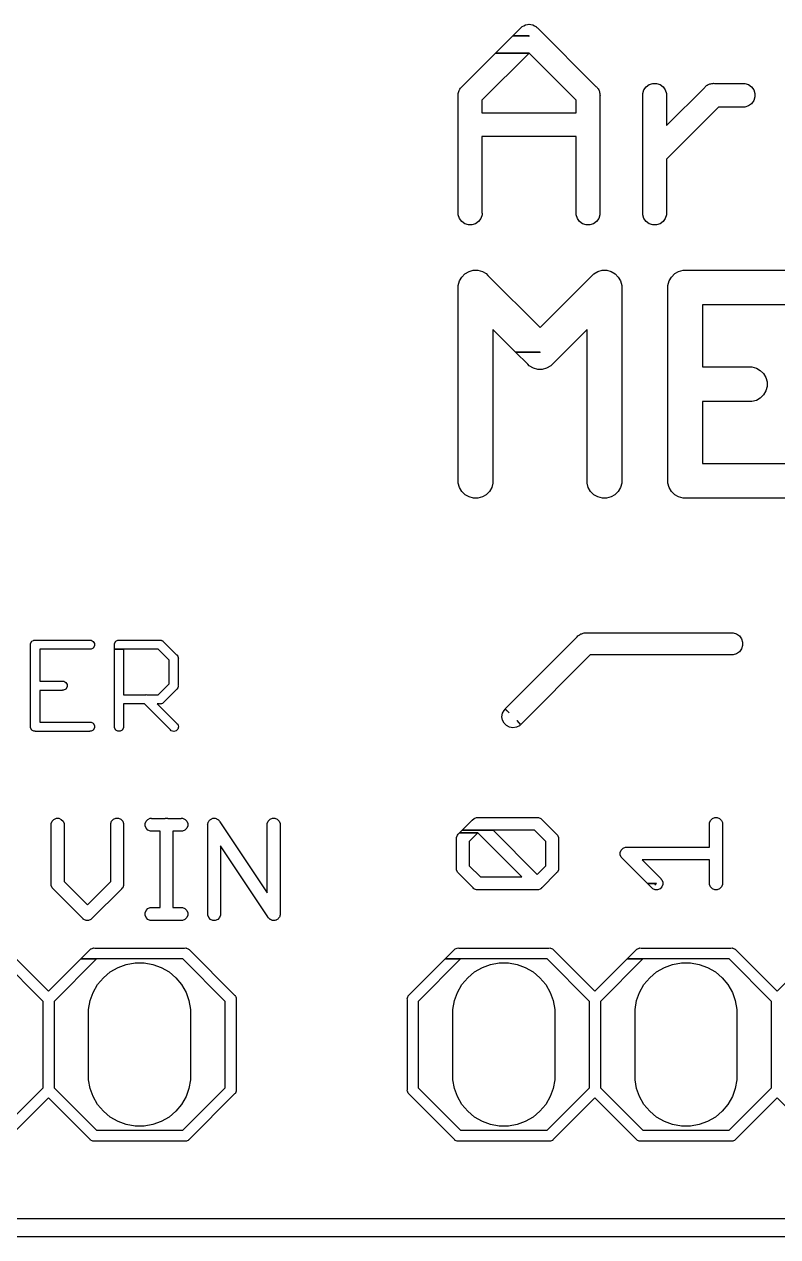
# Model space of a CAD drawing. Extents: x -6 to 103, y 0 to 58.
# Drawn here: x 44.11 to 54.62, y -0.14 to 16.77 of the extents above; entities that cross this region are included whole.
import ezdxf

# ---------------------------------------------------------------- set-up
doc = ezdxf.new("R2010")
doc.units = 0
doc.layers.add('L2D0', color=1, linetype='CONTINUOUS')

msp = doc.modelspace()

# ---------------------------------------------------------------- linework, layer by layer
at = {"layer": 'L2D0'}
for points in [[(50.306, 13.97), (50.255, 13.986), (50.212, 14.017), (50.181, 14.06), (50.165, 14.111), (50.165, 15.772), (50.164, 15.779), (50.165, 15.786), (50.165, 15.803), (50.169, 15.816), (50.171, 15.83), (50.178, 15.843), (50.181, 15.854), (50.188, 15.863), (50.195, 15.878), (50.205, 15.887), (50.212, 15.897), (50.219, 15.902), (50.684, 16.367), (51.152, 16.367), (50.495, 15.71), (50.495, 15.533), (51.809, 15.533), (51.809, 15.71), (51.152, 16.367), (50.684, 16.367), (50.924, 16.607), (51.152, 16.607), (51.149, 16.604), (51.151, 16.602), (51.152, 16.602), (51.153, 16.603), (51.154, 16.603), (51.155, 16.604), (51.152, 16.607), (50.924, 16.607), (51.035, 16.718), (51.035, 16.717), (51.042, 16.724), (51.052, 16.735), (51.054, 16.736), (51.056, 16.738), (51.077, 16.748), (51.1, 16.76), (51.13, 16.765), (51.15, 16.769), (51.154, 16.769), (51.174, 16.765), (51.204, 16.76), (51.227, 16.748), (51.248, 16.738), (51.25, 16.736), (51.252, 16.735), (51.261, 16.724), (51.268, 16.717), (51.269, 16.718), (52.084, 15.903), (52.091, 15.898), (52.1, 15.886), (52.108, 15.879), (52.113, 15.869), (52.123, 15.856), (52.128, 15.841), (52.133, 15.831), (52.135, 15.819), (52.14, 15.803), (52.14, 15.785), (52.141, 15.779), (52.139, 15.766), (52.139, 15.397), (52.14, 15.394), (52.14, 15.342), (52.139, 15.339), (52.139, 14.135), (52.14, 14.135), (52.14, 14.111), (52.123, 14.058), (52.091, 14.016), (52.049, 13.986), (51.998, 13.97), (51.95, 13.97), (51.899, 13.986), (51.856, 14.017), (51.825, 14.06), (51.809, 14.111), (51.809, 15.203), (50.495, 15.203), (50.495, 14.135), (50.496, 14.135), (50.496, 14.111), (50.479, 14.058), (50.447, 14.016), (50.405, 13.986), (50.354, 13.97)], [(52.879, 13.97), (52.828, 13.986), (52.786, 14.016), (52.754, 14.058), (52.737, 14.111), (52.737, 14.135), (52.738, 14.135), (52.738, 14.944), (52.736, 14.957), (52.738, 14.97), (52.738, 15.779), (52.737, 15.779), (52.737, 15.803), (52.754, 15.856), (52.786, 15.898), (52.826, 15.927), (52.877, 15.945), (52.929, 15.945), (52.98, 15.927), (53.021, 15.897), (53.052, 15.854), (53.068, 15.803), (53.068, 15.356), (53.601, 15.889), (53.607, 15.897), (53.619, 15.906), (53.628, 15.915), (53.637, 15.919), (53.648, 15.928), (53.663, 15.933), (53.673, 15.938), (53.685, 15.94), (53.701, 15.945), (53.718, 15.945), (53.725, 15.946), (53.738, 15.944), (54.136, 15.944), (54.136, 15.945), (54.16, 15.945), (54.213, 15.928), (54.255, 15.896), (54.285, 15.854), (54.301, 15.803), (54.301, 15.755), (54.285, 15.704), (54.254, 15.661), (54.211, 15.63), (54.16, 15.614), (53.794, 15.614), (53.068, 14.888), (53.068, 14.111), (53.052, 14.06), (53.021, 14.017), (52.978, 13.986), (52.927, 13.97)], [(50.376, 10.16), (50.314, 10.177), (50.259, 10.208), (50.213, 10.254), (50.182, 10.309), (50.165, 10.371), (50.165, 10.401), (50.164, 10.401), (50.164, 13.096), (50.165, 13.096), (50.165, 13.125), (50.182, 13.19), (50.213, 13.243), (50.258, 13.29), (50.314, 13.32), (50.374, 13.338), (50.437, 13.338), (50.5, 13.32), (50.552, 13.291), (50.576, 13.266), (50.577, 13.267), (51.305, 12.54), (52.032, 13.267), (52.032, 13.266), (52.037, 13.271), (52.053, 13.289), (52.109, 13.32), (52.172, 13.338), (52.235, 13.338), (52.295, 13.32), (52.351, 13.29), (52.396, 13.243), (52.427, 13.19), (52.444, 13.125), (52.444, 13.096), (52.445, 13.096), (52.445, 10.401), (52.444, 10.401), (52.444, 10.371), (52.427, 10.309), (52.396, 10.254), (52.35, 10.208), (52.295, 10.177), (52.233, 10.16), (52.174, 10.16), (52.109, 10.177), (52.056, 10.208), (52.01, 10.252), (51.978, 10.309), (51.961, 10.371), (51.961, 12.512), (51.454, 12.005), (51.397, 11.972), (51.333, 11.956), (51.276, 11.956), (51.212, 11.972), (51.155, 12.005), (51.153, 12.007), (51.134, 12.027), (50.964, 12.197), (51.305, 12.197), (51.305, 12.195), (51.304, 12.196), (51.304, 12.197), (51.301, 12.194), (51.304, 12.191), (51.308, 12.194), (51.305, 12.197), (50.964, 12.197), (50.648, 12.512), (50.648, 10.371), (50.631, 10.309), (50.599, 10.252), (50.553, 10.208), (50.5, 10.177), (50.435, 10.16)], [(44.263, 6.908), (44.263, 6.909), (44.246, 6.909), (44.215, 6.925), (44.199, 6.956), (44.199, 8.133), (44.215, 8.164), (44.239, 8.176), (44.245, 8.18), (45.043, 8.18), (45.071, 8.162), (45.089, 8.134), (45.089, 8.099), (45.071, 8.069), (45.042, 8.053), (45.025, 8.053), (45.025, 8.052), (44.327, 8.052), (44.327, 7.608), (44.661, 7.608), (44.69, 7.591), (44.708, 7.562), (44.708, 7.527), (44.69, 7.497), (44.66, 7.481), (44.644, 7.481), (44.644, 7.48), (44.327, 7.48), (44.327, 7.036), (45.042, 7.036), (45.071, 7.02), (45.089, 6.99), (45.089, 6.955), (45.071, 6.925), (45.042, 6.909), (45.025, 6.909), (45.025, 6.908)], [(46.195, 6.906), (46.16, 6.916), (46.149, 6.927), (45.787, 7.29), (45.496, 7.29), (45.496, 6.955), (45.478, 6.925), (45.448, 6.909), (45.415, 6.909), (45.386, 6.925), (45.368, 6.955), (45.368, 8.052), (45.496, 8.052), (45.496, 7.418), (45.806, 7.418), (45.813, 7.42), (45.82, 7.418), (45.978, 7.418), (46.131, 7.57), (46.131, 7.9), (45.978, 8.052), (45.368, 8.052), (45.368, 8.134), (45.386, 8.164), (45.408, 8.176), (45.414, 8.18), (45.995, 8.18), (46.004, 8.182), (46.012, 8.18), (46.021, 8.18), (46.027, 8.176), (46.037, 8.174), (46.045, 8.166), (46.05, 8.163), (46.055, 8.155), (46.234, 7.977), (46.242, 7.973), (46.246, 7.965), (46.252, 7.959), (46.254, 7.949), (46.258, 7.942), (46.258, 7.934), (46.26, 7.926), (46.259, 7.922), (46.259, 7.548), (46.26, 7.544), (46.258, 7.536), (46.258, 7.528), (46.254, 7.521), (46.252, 7.511), (46.246, 7.505), (46.242, 7.497), (46.234, 7.493), (46.056, 7.316), (46.05, 7.306), (46.044, 7.303), (46.037, 7.296), (46.026, 7.293), (46.02, 7.29), (46.012, 7.29), (46.004, 7.288), (45.995, 7.29), (45.967, 7.29), (46.239, 7.017), (46.24, 7.018), (46.252, 7.006), (46.26, 6.972), (46.252, 6.939), (46.229, 6.916)], [(50.927, 6.958), (50.879, 6.966), (50.835, 6.989), (50.804, 7.02), (50.781, 7.064), (50.773, 7.112), (50.781, 7.16), (50.802, 7.201), (50.816, 7.216), (50.873, 7.166), (50.819, 7.22), (51.824, 8.225), (51.833, 8.238), (51.851, 8.251), (51.854, 8.253), (51.858, 8.255), (51.874, 8.266), (51.887, 8.27), (51.895, 8.274), (51.907, 8.276), (51.92, 8.28), (51.931, 8.28), (51.943, 8.282), (51.949, 8.281), (53.975, 8.281), (53.975, 8.28), (53.998, 8.28), (54.044, 8.266), (54.085, 8.238), (54.113, 8.197), (54.127, 8.151), (54.127, 8.105), (54.113, 8.059), (54.085, 8.018), (54.044, 7.99), (53.998, 7.976), (53.975, 7.976), (53.975, 7.975), (52.006, 7.975), (51.035, 7.004), (50.981, 7.058), (51.031, 7.001), (51.016, 6.987), (50.975, 6.966)], [(44.975, 4.271), (44.942, 4.285), (44.935, 4.291), (44.931, 4.295), (44.929, 4.298), (44.917, 4.309), (44.916, 4.311), (44.527, 4.7), (44.525, 4.701), (44.514, 4.713), (44.511, 4.715), (44.507, 4.719), (44.501, 4.726), (44.487, 4.759), (44.487, 4.793), (44.488, 4.795), (44.488, 5.606), (44.487, 5.606), (44.487, 5.623), (44.501, 5.656), (44.525, 5.681), (44.56, 5.696), (44.593, 5.696), (44.628, 5.681), (44.652, 5.656), (44.666, 5.623), (44.666, 4.813), (44.992, 4.487), (45.318, 4.813), (45.318, 5.622), (45.33, 5.654), (45.358, 5.682), (45.39, 5.696), (45.424, 5.696), (45.456, 5.682), (45.484, 5.654), (45.496, 5.622), (45.496, 4.76), (45.484, 4.728), (45.469, 4.713), (45.47, 4.713), (45.055, 4.298), (45.054, 4.298), (45.041, 4.285), (45.009, 4.271)], [(45.869, 4.271), (45.836, 4.285), (45.81, 4.31), (45.797, 4.346), (45.797, 4.375), (45.81, 4.411), (45.836, 4.436), (45.869, 4.45), (46.005, 4.45), (46.005, 5.517), (45.87, 5.517), (45.835, 5.53), (45.811, 5.556), (45.797, 5.589), (45.797, 5.623), (45.811, 5.656), (45.835, 5.681), (45.869, 5.696), (45.886, 5.696), (45.886, 5.695), (46.075, 5.695), (46.077, 5.696), (46.111, 5.696), (46.113, 5.695), (46.301, 5.695), (46.301, 5.696), (46.318, 5.696), (46.353, 5.681), (46.377, 5.656), (46.391, 5.623), (46.391, 5.589), (46.377, 5.556), (46.352, 5.53), (46.316, 5.517), (46.183, 5.517), (46.183, 4.45), (46.318, 4.45), (46.351, 4.436), (46.377, 4.41), (46.391, 4.377), (46.391, 4.344), (46.377, 4.311), (46.351, 4.285), (46.318, 4.271), (46.301, 4.271), (46.301, 4.272), (46.113, 4.272), (46.111, 4.271), (46.077, 4.271), (46.075, 4.272), (45.886, 4.272), (45.886, 4.271)], [(47.59, 4.269), (47.581, 4.271), (47.573, 4.271), (47.563, 4.275), (47.555, 4.277), (47.548, 4.282), (47.54, 4.285), (47.534, 4.291), (47.526, 4.296), (47.521, 4.303), (47.515, 4.309), (47.51, 4.322), (46.848, 5.313), (46.848, 4.361), (46.849, 4.361), (46.849, 4.344), (46.835, 4.311), (46.809, 4.285), (46.776, 4.271), (46.743, 4.271), (46.71, 4.285), (46.684, 4.311), (46.67, 4.344), (46.67, 5.601), (46.669, 5.607), (46.67, 5.612), (46.67, 5.623), (46.674, 5.634), (46.676, 5.641), (46.681, 5.648), (46.684, 5.656), (46.69, 5.662), (46.695, 5.67), (46.702, 5.675), (46.708, 5.681), (46.718, 5.685), (46.725, 5.69), (46.732, 5.691), (46.743, 5.696), (46.776, 5.696), (46.787, 5.691), (46.794, 5.69), (46.801, 5.685), (46.811, 5.681), (46.819, 5.673), (46.823, 5.67), (46.827, 5.665), (46.835, 5.656), (46.84, 5.645), (47.501, 4.654), (47.501, 5.606), (47.5, 5.606), (47.5, 5.623), (47.514, 5.655), (47.541, 5.682), (47.573, 5.696), (47.607, 5.696), (47.639, 5.682), (47.667, 5.654), (47.679, 5.622), (47.679, 4.366), (47.68, 4.36), (47.679, 4.354), (47.679, 4.346), (47.676, 4.338), (47.674, 4.326), (47.669, 4.319), (47.666, 4.31), (47.658, 4.302), (47.653, 4.295), (47.646, 4.29), (47.64, 4.285), (47.63, 4.281), (47.624, 4.277), (47.618, 4.275), (47.607, 4.271), (47.598, 4.271)], [(50.418, 4.698), (50.392, 4.709), (50.387, 4.711), (50.386, 4.711), (50.383, 4.713), (50.372, 4.725), (50.164, 4.933), (50.152, 4.946), (50.138, 4.979), (50.138, 5.428), (50.152, 5.46), (50.165, 5.473), (50.164, 5.474), (50.182, 5.492), (50.435, 5.492), (50.316, 5.374), (50.316, 5.033), (50.472, 4.877), (51.051, 4.877), (50.435, 5.492), (50.182, 5.492), (50.219, 5.529), (50.65, 5.529), (51.266, 4.914), (51.384, 5.033), (51.384, 5.374), (51.229, 5.529), (50.219, 5.529), (50.359, 5.669), (50.385, 5.694), (50.418, 5.708), (50.452, 5.708), (50.454, 5.707), (51.247, 5.707), (51.249, 5.708), (51.282, 5.708), (51.315, 5.694), (51.328, 5.681), (51.328, 5.68), (51.329, 5.681), (51.536, 5.474), (51.536, 5.473), (51.548, 5.462), (51.549, 5.46), (51.563, 5.428), (51.563, 5.394), (51.562, 5.392), (51.562, 5.014), (51.563, 5.012), (51.563, 4.979), (51.549, 4.946), (51.548, 4.944), (51.536, 4.933), (51.331, 4.728), (51.329, 4.725), (51.327, 4.724), (51.318, 4.713), (51.317, 4.713), (51.316, 4.712), (51.313, 4.711), (51.308, 4.709), (51.282, 4.698), (51.249, 4.698), (51.247, 4.699), (50.454, 4.699), (50.452, 4.698)], [(52.912, 4.698), (52.876, 4.713), (52.863, 4.728), (52.803, 4.788), (52.929, 4.788), (52.904, 4.763), (52.931, 4.786), (52.929, 4.788), (52.803, 4.788), (52.463, 5.127), (52.45, 5.14), (52.438, 5.153), (52.424, 5.186), (52.424, 5.22), (52.438, 5.253), (52.462, 5.278), (52.497, 5.293), (52.53, 5.293), (52.532, 5.292), (53.67, 5.292), (53.67, 5.634), (53.682, 5.666), (53.71, 5.694), (53.742, 5.708), (53.776, 5.708), (53.808, 5.694), (53.835, 5.667), (53.849, 5.635), (53.849, 5.618), (53.848, 5.618), (53.848, 5.222), (53.849, 5.22), (53.849, 5.186), (53.848, 5.184), (53.848, 4.788), (53.849, 4.788), (53.849, 4.771), (53.835, 4.739), (53.808, 4.712), (53.776, 4.698), (53.742, 4.698), (53.71, 4.712), (53.682, 4.74), (53.67, 4.772), (53.67, 5.114), (52.728, 5.114), (52.992, 4.851), (52.991, 4.85), (53.004, 4.837), (53.018, 4.805), (53.018, 4.771), (53.004, 4.738), (52.98, 4.713), (52.945, 4.698)], [(45.656, 1.402), (45.534, 1.425), (45.421, 1.466), (45.309, 1.527), (45.216, 1.61), (45.134, 1.702), (45.073, 1.815), (45.032, 1.927), (45.009, 2.049), (45.009, 3.031), (45.032, 3.153), (45.073, 3.265), (45.134, 3.378), (45.216, 3.47), (45.309, 3.553), (45.421, 3.614), (45.534, 3.655), (45.656, 3.678), (45.784, 3.678), (45.906, 3.655), (46.019, 3.614), (46.131, 3.553), (46.224, 3.47), (46.306, 3.378), (46.367, 3.265), (46.408, 3.153), (46.431, 3.031), (46.431, 2.049), (46.408, 1.927), (46.367, 1.815), (46.306, 1.702), (46.224, 1.61), (46.131, 1.527), (46.019, 1.466), (45.906, 1.425), (45.784, 1.402)], [(50.736, 1.402), (50.614, 1.425), (50.501, 1.466), (50.389, 1.527), (50.296, 1.61), (50.214, 1.702), (50.153, 1.815), (50.112, 1.927), (50.089, 2.049), (50.089, 3.031), (50.112, 3.153), (50.153, 3.265), (50.214, 3.378), (50.296, 3.47), (50.389, 3.553), (50.501, 3.614), (50.614, 3.655), (50.736, 3.678), (50.864, 3.678), (50.986, 3.655), (51.099, 3.614), (51.211, 3.553), (51.304, 3.47), (51.386, 3.378), (51.447, 3.265), (51.488, 3.153), (51.511, 3.031), (51.511, 2.049), (51.488, 1.927), (51.447, 1.815), (51.386, 1.702), (51.304, 1.61), (51.211, 1.527), (51.099, 1.466), (50.986, 1.425), (50.864, 1.402)], [(53.276, 1.402), (53.154, 1.425), (53.041, 1.466), (52.929, 1.527), (52.836, 1.61), (52.754, 1.702), (52.693, 1.815), (52.652, 1.927), (52.629, 2.049), (52.629, 3.031), (52.652, 3.153), (52.693, 3.265), (52.754, 3.378), (52.836, 3.47), (52.929, 3.553), (53.041, 3.614), (53.154, 3.655), (53.276, 3.678), (53.404, 3.678), (53.526, 3.655), (53.639, 3.614), (53.751, 3.553), (53.844, 3.47), (53.926, 3.378), (53.987, 3.265), (54.028, 3.153), (54.051, 3.031), (54.051, 2.049), (54.028, 1.927), (53.987, 1.815), (53.926, 1.702), (53.844, 1.61), (53.751, 1.527), (53.639, 1.466), (53.526, 1.425), (53.404, 1.402)]]:
    msp.add_lwpolyline(points, close=True, dxfattribs=at)
for points in [[(55.126, 10.159), (53.33, 10.159), (53.33, 10.16), (53.301, 10.16), (53.236, 10.177), (53.183, 10.208), (53.137, 10.252), (53.105, 10.309), (53.088, 10.371), (53.088, 13.125), (53.105, 13.19), (53.136, 13.243), (53.184, 13.291), (53.236, 13.32), (53.299, 13.338), (55.157, 13.338)], [(55.157, 12.854), (53.572, 12.854), (53.572, 11.991), (54.228, 11.991), (54.228, 11.99), (54.257, 11.99), (54.322, 11.973), (54.375, 11.942), (54.422, 11.897), (54.452, 11.841), (54.47, 11.781), (54.47, 11.718), (54.452, 11.655), (54.423, 11.603), (54.375, 11.555), (54.322, 11.524), (54.257, 11.507), (53.572, 11.507), (53.572, 10.643), (55.155, 10.643)], [(43.783, 1.346), (44.374, 1.937), (44.374, 3.143), (43.783, 3.734)], [(43.869, 3.864), (44.45, 3.283), (44.901, 3.734), (45.117, 3.734), (44.526, 3.143), (44.526, 1.937), (45.117, 1.346), (46.323, 1.346), (46.914, 1.937), (46.914, 3.143), (46.323, 3.734), (44.901, 3.734), (45.031, 3.864), (45.037, 3.872), (45.041, 3.874), (45.043, 3.876), (45.056, 3.881), (45.068, 3.886), (45.071, 3.886), (45.077, 3.888), (45.094, 3.886), (46.346, 3.886), (46.363, 3.888), (46.369, 3.886), (46.372, 3.886), (46.384, 3.881), (46.397, 3.876), (46.399, 3.874), (46.403, 3.872), (46.409, 3.864), (47.044, 3.229), (47.052, 3.223), (47.054, 3.219), (47.056, 3.217), (47.061, 3.204), (47.066, 3.192), (47.066, 3.189), (47.068, 3.183), (47.066, 3.166), (47.066, 1.914), (47.068, 1.897), (47.066, 1.891), (47.066, 1.888), (47.061, 1.876), (47.056, 1.863), (47.054, 1.861), (47.052, 1.857), (47.044, 1.851), (46.409, 1.216), (46.403, 1.208), (46.399, 1.206), (46.397, 1.204), (46.384, 1.199), (46.372, 1.194), (46.369, 1.194), (46.363, 1.192), (46.346, 1.194), (45.094, 1.194), (45.077, 1.192), (45.071, 1.194), (45.068, 1.194), (45.056, 1.199), (45.043, 1.204), (45.041, 1.206), (45.037, 1.208), (45.031, 1.216), (44.45, 1.797), (43.869, 1.216)], [(55.191, 1.216), (54.61, 1.797), (54.029, 1.216), (54.023, 1.208), (54.019, 1.206), (54.017, 1.204), (54.004, 1.199), (53.992, 1.194), (53.989, 1.194), (53.983, 1.192), (53.966, 1.194), (52.714, 1.194), (52.697, 1.192), (52.691, 1.194), (52.688, 1.194), (52.676, 1.199), (52.663, 1.204), (52.661, 1.206), (52.657, 1.208), (52.651, 1.216), (52.07, 1.797), (51.489, 1.216), (51.483, 1.208), (51.479, 1.206), (51.477, 1.204), (51.464, 1.199), (51.452, 1.194), (51.449, 1.194), (51.443, 1.192), (51.426, 1.194), (50.174, 1.194), (50.157, 1.192), (50.151, 1.194), (50.148, 1.194), (50.136, 1.199), (50.123, 1.204), (50.121, 1.206), (50.117, 1.208), (50.111, 1.216), (49.476, 1.851), (49.468, 1.857), (49.466, 1.861), (49.464, 1.863), (49.459, 1.876), (49.454, 1.888), (49.454, 1.891), (49.452, 1.897), (49.454, 1.914), (49.454, 3.166), (49.452, 3.183), (49.454, 3.189), (49.454, 3.192), (49.459, 3.204), (49.464, 3.217), (49.466, 3.219), (49.468, 3.223), (49.476, 3.229), (49.981, 3.734), (50.197, 3.734), (49.606, 3.143), (49.606, 1.937), (50.197, 1.346), (51.403, 1.346), (51.994, 1.937), (51.994, 3.143), (51.403, 3.734), (49.981, 3.734), (50.111, 3.864), (50.117, 3.872), (50.121, 3.874), (50.123, 3.876), (50.136, 3.881), (50.148, 3.886), (50.151, 3.886), (50.157, 3.888), (50.174, 3.886), (51.426, 3.886), (51.443, 3.888), (51.449, 3.886), (51.452, 3.886), (51.464, 3.881), (51.477, 3.876), (51.479, 3.874), (51.483, 3.872), (51.489, 3.864), (52.07, 3.283), (52.521, 3.734), (52.737, 3.734), (52.146, 3.143), (52.146, 1.937), (52.737, 1.346), (53.943, 1.346), (54.534, 1.937), (54.534, 3.143), (53.943, 3.734), (52.521, 3.734), (52.651, 3.864), (52.657, 3.872), (52.661, 3.874), (52.663, 3.876), (52.676, 3.881), (52.688, 3.886), (52.691, 3.886), (52.697, 3.888), (52.714, 3.886), (53.966, 3.886), (53.983, 3.888), (53.989, 3.886), (53.992, 3.886), (54.004, 3.881), (54.017, 3.876), (54.019, 3.874), (54.023, 3.872), (54.029, 3.864), (54.61, 3.283), (55.061, 3.734)], [(0.999, 0.114), (98.01, 0.114)], [(98.084, -0.14), (0.925, -0.14)]]:
    msp.add_lwpolyline(points, dxfattribs=at)

doc.saveas('drawing.dxf')
